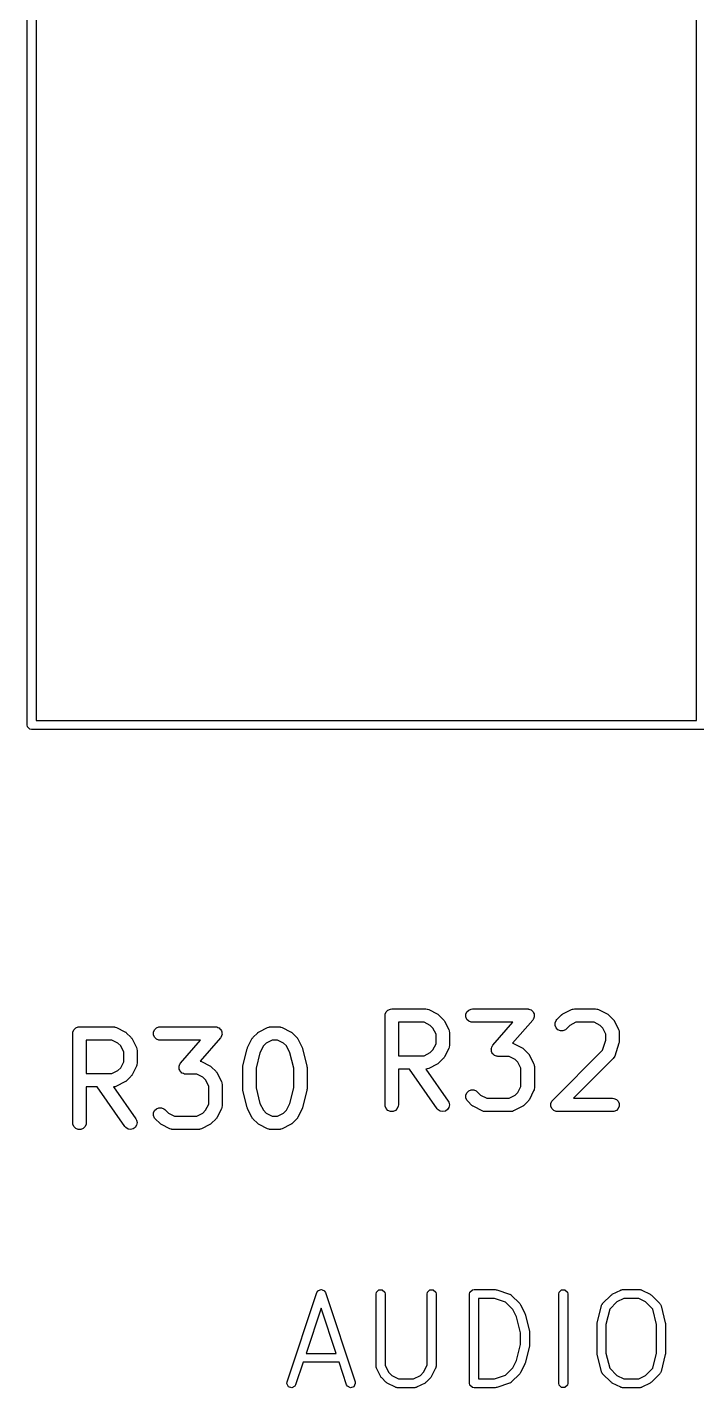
# Model space of a CAD drawing. Header units: millimetres. Extents: x 4 to 152, y 19 to 149.
# Drawn here: x 102.7 to 110.21, y 18.58 to 33.81 of the extents above; entities that cross this region are included whole.
import ezdxf

# ---------------------------------------------------------------- set-up
doc = ezdxf.new("R2010")
doc.units = ezdxf.units.MM
doc.layers.add('F.Silkscreen', color=41, linetype='CONTINUOUS', true_color=0xf2eda1)

msp = doc.modelspace()

# ---------------------------------------------------------------- linework, layer by layer
at = {"layer": 'F.Silkscreen', "linetype": 'CONTINUOUS'}
for p, q in [((102.7, 26), (102.7, 49)), ((102.8, 48.95), (102.8, 26.05)), ((110.2, 26.05), (110.2, 37.705056)), ((102.703806, 25.980866), (102.7, 26)), ((102.730866, 25.953806), (102.703806, 25.980866)), ((102.75, 25.95), (102.730866, 25.953806)), ((117.75, 25.95), (102.75, 25.95)), ((102.8, 26.05), (110.2, 26.05)), ((106.710714, 22.745181), (106.712155, 22.759813)), ((106.710714, 21.745181), (106.710714, 22.745181)), ((106.712155, 22.759813), (106.723354, 22.786849)), ((106.723354, 22.786849), (106.744046, 22.807541)), ((106.744046, 22.807541), (106.771082, 22.81874)), ((106.771082, 22.81874), (106.785714, 22.820181)), ((106.785714, 22.820181), (107.166666, 22.820181)), ((107.166666, 22.820181), (107.181298, 22.81874)), ((107.181298, 22.81874), (107.183787, 22.817709)), ((107.183787, 22.817709), (107.186475, 22.817518)), ((107.186475, 22.817518), (107.200207, 22.812263)), ((107.200207, 22.812263), (107.295445, 22.764644)), ((107.295445, 22.764644), (107.301744, 22.76068)), ((107.301744, 22.76068), (107.303572, 22.759922)), ((107.303572, 22.759922), (107.305628, 22.758234)), ((107.305628, 22.758234), (107.307888, 22.756812)), ((107.307888, 22.756812), (107.309187, 22.755314)), ((107.309187, 22.755314), (107.314937, 22.750595)), ((107.314937, 22.750595), (107.362556, 22.702976)), ((107.362556, 22.702976), (107.367274, 22.697227)), ((107.616917, 22.759813), (107.628116, 22.786849)), ((107.616917, 22.730549), (107.616917, 22.759813)), ((107.628116, 22.703513), (107.616917, 22.730549)), ((107.628116, 22.786849), (107.648808, 22.807541)), ((107.648808, 22.682821), (107.628116, 22.703513)), ((107.648808, 22.807541), (107.675844, 22.81874)), ((107.675844, 22.81874), (107.690476, 22.820181)), ((107.690476, 22.820181), (108.309523, 22.820181)), ((108.309523, 22.820181), (108.317261, 22.819419)), ((108.317261, 22.819419), (108.319229, 22.81955)), ((108.319229, 22.81955), (108.320584, 22.819092)), ((108.320584, 22.819092), (108.324155, 22.81874)), ((108.324155, 22.81874), (108.335412, 22.814077)), ((108.335412, 22.814077), (108.34695, 22.810175)), ((108.34695, 22.810175), (108.348854, 22.80851)), ((108.348854, 22.80851), (108.351191, 22.807541)), ((108.351191, 22.807541), (108.359801, 22.798931)), ((108.359801, 22.798931), (108.368974, 22.790905)), ((108.370487, 22.702118), (108.365966, 22.695793)), ((108.368974, 22.790905), (108.370096, 22.788636)), ((108.370096, 22.788636), (108.371883, 22.786849)), ((108.371883, 22.703513), (108.370487, 22.702118)), ((108.371883, 22.786849), (108.376543, 22.775599)), ((108.372431, 22.704837), (108.371883, 22.703513)), ((108.374517, 22.707754), (108.372431, 22.704837)), ((108.378418, 22.719292), (108.374517, 22.707754)), ((108.376543, 22.775599), (108.381946, 22.764673)), ((108.383082, 22.730549), (108.378418, 22.719292)), ((108.381946, 22.764673), (108.382114, 22.76215)), ((108.382114, 22.76215), (108.383082, 22.759813)), ((108.383082, 22.759813), (108.383082, 22.747629)), ((108.383082, 22.747629), (108.383892, 22.735475)), ((108.383892, 22.735475), (108.383082, 22.73308)), ((108.383082, 22.73308), (108.383082, 22.730549)), ((108.628116, 22.691611), (108.637443, 22.702976)), ((108.637443, 22.702976), (108.685062, 22.750595)), ((108.685062, 22.750595), (108.690811, 22.755314)), ((108.690811, 22.755314), (108.692111, 22.756812)), ((108.692111, 22.756812), (108.69437, 22.758234)), ((108.69437, 22.758234), (108.696427, 22.759922)), ((108.696427, 22.759922), (108.698254, 22.76068)), ((108.698254, 22.76068), (108.704554, 22.764644)), ((108.704554, 22.764644), (108.799792, 22.812263)), ((108.799792, 22.812263), (108.813523, 22.817518)), ((108.813523, 22.817518), (108.816212, 22.81771)), ((108.816212, 22.81771), (108.818701, 22.81874)), ((108.818701, 22.81874), (108.833333, 22.820181)), ((108.833333, 22.820181), (109.071428, 22.820181)), ((109.071428, 22.820181), (109.08606, 22.81874)), ((109.08606, 22.81874), (109.088549, 22.817709)), ((109.088549, 22.817709), (109.091237, 22.817518)), ((109.091237, 22.817518), (109.104969, 22.812263)), ((109.104969, 22.812263), (109.200207, 22.764644)), ((109.200207, 22.764644), (109.206506, 22.76068)), ((109.206506, 22.76068), (109.208334, 22.759922)), ((109.208334, 22.759922), (109.21039, 22.758234)), ((109.21039, 22.758234), (109.21265, 22.756812)), ((109.21265, 22.756812), (109.213949, 22.755314)), ((109.213949, 22.755314), (109.219699, 22.750595)), ((109.219699, 22.750595), (109.267318, 22.702976)), ((109.267318, 22.702976), (109.272036, 22.697227)), ((103.210714, 22.545181), (103.212155, 22.559813)), ((103.212155, 22.559813), (103.223354, 22.586849)), ((103.223354, 22.586849), (103.244046, 22.607541)), ((103.244046, 22.607541), (103.271082, 22.61874)), ((103.271082, 22.61874), (103.285714, 22.620181)), ((103.285714, 22.620181), (103.666666, 22.620181)), ((103.666666, 22.620181), (103.681298, 22.61874)), ((103.681298, 22.61874), (103.683787, 22.617709)), ((103.683787, 22.617709), (103.686475, 22.617518)), ((103.686475, 22.617518), (103.700207, 22.612263)), ((103.700207, 22.612263), (103.795445, 22.564644)), ((103.795445, 22.564644), (103.801744, 22.56068)), ((103.801744, 22.56068), (103.803572, 22.559922)), ((103.803572, 22.559922), (103.805628, 22.558234)), ((103.805628, 22.558234), (103.807888, 22.556812)), ((103.807888, 22.556812), (103.809187, 22.555314)), ((103.809187, 22.555314), (103.814937, 22.550595)), ((103.814937, 22.550595), (103.862556, 22.502976)), ((104.116917, 22.559813), (104.128116, 22.586849)), ((104.116917, 22.530549), (104.116917, 22.559813)), ((104.128116, 22.586849), (104.148808, 22.607541)), ((104.148808, 22.607541), (104.175844, 22.61874)), ((104.175844, 22.61874), (104.190476, 22.620181)), ((104.190476, 22.620181), (104.809523, 22.620181)), ((104.809523, 22.620181), (104.817261, 22.619419)), ((104.817261, 22.619419), (104.819229, 22.61955)), ((104.819229, 22.61955), (104.820584, 22.619092)), ((104.820584, 22.619092), (104.824155, 22.61874)), ((104.824155, 22.61874), (104.835412, 22.614077)), ((104.835412, 22.614077), (104.84695, 22.610175)), ((104.84695, 22.610175), (104.848854, 22.60851)), ((104.848854, 22.60851), (104.851191, 22.607541)), ((104.851191, 22.607541), (104.859801, 22.598931)), ((104.859801, 22.598931), (104.868974, 22.590905)), ((104.868974, 22.590905), (104.870096, 22.588636)), ((104.870096, 22.588636), (104.871883, 22.586849)), ((104.871883, 22.586849), (104.876543, 22.575599)), ((104.876543, 22.575599), (104.881946, 22.564673)), ((104.881946, 22.564673), (104.882114, 22.56215)), ((104.882114, 22.56215), (104.883082, 22.559813)), ((104.883082, 22.559813), (104.883082, 22.547629)), ((105.232681, 22.502976), (105.2803, 22.550595)), ((105.2803, 22.550595), (105.286049, 22.555314)), ((105.286049, 22.555314), (105.287349, 22.556812)), ((105.287349, 22.556812), (105.289608, 22.558234)), ((105.289608, 22.558234), (105.291665, 22.559922)), ((105.291665, 22.559922), (105.293492, 22.56068)), ((105.293492, 22.56068), (105.299792, 22.564644)), ((105.299792, 22.564644), (105.39503, 22.612263)), ((105.39503, 22.612263), (105.408761, 22.617518)), ((105.408761, 22.617518), (105.41145, 22.61771)), ((105.41145, 22.61771), (105.413939, 22.61874)), ((105.413939, 22.61874), (105.428571, 22.620181)), ((105.428571, 22.620181), (105.523809, 22.620181)), ((105.523809, 22.620181), (105.538441, 22.61874)), ((105.538441, 22.61874), (105.54093, 22.617709)), ((105.54093, 22.617709), (105.543618, 22.617518)), ((105.543618, 22.617518), (105.55735, 22.612263)), ((105.55735, 22.612263), (105.652588, 22.564644)), ((105.652588, 22.564644), (105.658887, 22.56068)), ((105.658887, 22.56068), (105.660715, 22.559922)), ((105.660715, 22.559922), (105.662771, 22.558234)), ((105.662771, 22.558234), (105.665031, 22.556812)), ((105.665031, 22.556812), (105.66633, 22.555314)), ((105.66633, 22.555314), (105.67208, 22.550595)), ((105.67208, 22.550595), (105.719699, 22.502976)), ((107.148961, 22.670181), (106.860714, 22.670181)), ((106.860714, 22.670181), (106.860714, 22.296372)), ((107.217477, 22.635923), (107.148961, 22.670181)), ((107.247884, 22.605516), (107.217477, 22.635923)), ((107.282142, 22.537), (107.247884, 22.605516)), ((107.367274, 22.697227), (107.368773, 22.695927)), ((107.368773, 22.695927), (107.370194, 22.693668)), ((107.370194, 22.693668), (107.371883, 22.691611)), ((107.371883, 22.691611), (107.37264, 22.689784)), ((107.37264, 22.689784), (107.376605, 22.683484)), ((107.376605, 22.683484), (107.424224, 22.588246)), ((107.424224, 22.588246), (107.429479, 22.574515)), ((107.429479, 22.574515), (107.42967, 22.571826)), ((107.42967, 22.571826), (107.430701, 22.569337)), ((107.430701, 22.569337), (107.432142, 22.554705)), ((107.432142, 22.554705), (107.432142, 22.411848)), ((107.675844, 22.671622), (107.648808, 22.682821)), ((107.690476, 22.670181), (107.675844, 22.671622)), ((108.144241, 22.670181), (107.690476, 22.670181)), ((107.919747, 22.413617), (108.144241, 22.670181)), ((108.365966, 22.695793), (108.13907, 22.436484)), ((108.616917, 22.664574), (108.628116, 22.691611)), ((108.616917, 22.635312), (108.616917, 22.664574)), ((108.628116, 22.608275), (108.616917, 22.635312)), ((108.648808, 22.587583), (108.628116, 22.608275)), ((108.675845, 22.576384), (108.648808, 22.587583)), ((108.705107, 22.576384), (108.675845, 22.576384)), ((108.732144, 22.587583), (108.705107, 22.576384)), ((108.743509, 22.59691), (108.732144, 22.587583)), ((108.782522, 22.635923), (108.743509, 22.59691)), ((108.851038, 22.670181), (108.782522, 22.635923)), ((109.053723, 22.670181), (108.851038, 22.670181)), ((109.122239, 22.635923), (109.053723, 22.670181)), ((109.152646, 22.605516), (109.122239, 22.635923)), ((109.186904, 22.537), (109.152646, 22.605516)), ((109.272036, 22.697227), (109.273535, 22.695927)), ((109.273535, 22.695927), (109.274956, 22.693668)), ((109.274956, 22.693668), (109.276645, 22.691611)), ((109.276645, 22.691611), (109.277402, 22.689784)), ((109.277402, 22.689784), (109.281367, 22.683484)), ((109.281367, 22.683484), (109.328986, 22.588246)), ((109.328986, 22.588246), (109.334241, 22.574515)), ((109.334241, 22.574515), (109.334432, 22.571826)), ((109.334432, 22.571826), (109.335463, 22.569337)), ((109.335463, 22.569337), (109.336904, 22.554705)), ((109.336904, 22.554705), (109.336904, 22.459467)), ((103.210714, 21.545181), (103.210714, 22.545181)), ((103.648961, 22.470181), (103.360714, 22.470181)), ((103.360714, 22.470181), (103.360714, 22.096372)), ((103.717477, 22.435923), (103.648961, 22.470181)), ((103.747884, 22.405516), (103.717477, 22.435923)), ((103.782142, 22.337), (103.747884, 22.405516)), ((103.862556, 22.502976), (103.867274, 22.497227)), ((103.867274, 22.497227), (103.868773, 22.495927)), ((103.868773, 22.495927), (103.870194, 22.493668)), ((103.870194, 22.493668), (103.871883, 22.491611)), ((103.871883, 22.491611), (103.87264, 22.489784)), ((103.87264, 22.489784), (103.876605, 22.483484)), ((103.876605, 22.483484), (103.924224, 22.388246)), ((104.128116, 22.503513), (104.116917, 22.530549)), ((104.148808, 22.482821), (104.128116, 22.503513)), ((104.175844, 22.471622), (104.148808, 22.482821)), ((104.190476, 22.470181), (104.175844, 22.471622)), ((104.644241, 22.470181), (104.190476, 22.470181)), ((104.419747, 22.213617), (104.644241, 22.470181)), ((104.865966, 22.495793), (104.63907, 22.236484)), ((104.870487, 22.502118), (104.865966, 22.495793)), ((104.871883, 22.503513), (104.870487, 22.502118)), ((104.872431, 22.504837), (104.871883, 22.503513)), ((104.874517, 22.507754), (104.872431, 22.504837)), ((104.878418, 22.519292), (104.874517, 22.507754)), ((104.883082, 22.530549), (104.878418, 22.519292)), ((104.883082, 22.547629), (104.883892, 22.535475)), ((104.883892, 22.535475), (104.883082, 22.53308)), ((104.883082, 22.53308), (104.883082, 22.530549)), ((105.171013, 22.388246), (105.218632, 22.483484)), ((105.218632, 22.483484), (105.222596, 22.489784)), ((105.222596, 22.489784), (105.223354, 22.491611)), ((105.223354, 22.491611), (105.225042, 22.493668)), ((105.225042, 22.493668), (105.226464, 22.495927)), ((105.226464, 22.495927), (105.227962, 22.497227)), ((105.227962, 22.497227), (105.232681, 22.502976)), ((105.347353, 22.405516), (105.308859, 22.328529)), ((105.37776, 22.435923), (105.347353, 22.405516)), ((105.446276, 22.470181), (105.37776, 22.435923)), ((105.506104, 22.470181), (105.446276, 22.470181)), ((105.57462, 22.435923), (105.506104, 22.470181)), ((105.605027, 22.405516), (105.57462, 22.435923)), ((105.64352, 22.328529), (105.605027, 22.405516)), ((105.719699, 22.502976), (105.724417, 22.497227)), ((105.724417, 22.497227), (105.725916, 22.495927)), ((105.725916, 22.495927), (105.727337, 22.493668)), ((105.727337, 22.493668), (105.729026, 22.491611)), ((105.729026, 22.491611), (105.729783, 22.489784)), ((105.729783, 22.489784), (105.733748, 22.483484)), ((105.733748, 22.483484), (105.781367, 22.388246)), ((107.247884, 22.361037), (107.282142, 22.429553)), ((107.282142, 22.429553), (107.282142, 22.537)), ((107.432142, 22.411848), (107.430701, 22.397216)), ((107.907294, 22.390119), (107.911196, 22.401656)), ((107.911196, 22.401656), (107.913281, 22.404574)), ((107.913281, 22.404574), (107.91383, 22.405897)), ((107.91383, 22.405897), (107.915225, 22.407293)), ((107.915225, 22.407293), (107.919747, 22.413617)), ((108.13907, 22.436484), (108.152588, 22.431311)), ((108.152588, 22.431311), (108.247826, 22.383692)), ((109.148732, 22.357124), (109.186904, 22.471637)), ((109.186904, 22.471637), (109.186904, 22.537)), ((109.333055, 22.435749), (109.285436, 22.292893)), ((109.334704, 22.443005), (109.333055, 22.435749)), ((109.335463, 22.444835), (109.334704, 22.443005)), ((109.335724, 22.447489), (109.335463, 22.444835)), ((109.336315, 22.450086), (109.335724, 22.447489)), ((109.336904, 22.459467), (109.336174, 22.452061)), ((109.336174, 22.452061), (109.336315, 22.450086)), ((103.782142, 22.229553), (103.782142, 22.337)), ((103.924224, 22.388246), (103.929479, 22.374515)), ((103.929479, 22.374515), (103.92967, 22.371826)), ((103.92967, 22.371826), (103.930701, 22.369337)), ((103.930701, 22.369337), (103.932142, 22.354705)), ((103.932142, 22.354705), (103.932142, 22.211848)), ((105.117715, 22.182419), (105.165334, 22.372895)), ((105.165334, 22.372895), (105.165719, 22.373975)), ((105.165719, 22.373975), (105.165758, 22.374514)), ((105.165758, 22.374514), (105.168085, 22.380596)), ((105.168085, 22.380596), (105.170281, 22.386741)), ((105.170281, 22.386741), (105.170603, 22.387177)), ((105.170603, 22.387177), (105.171013, 22.388246)), ((105.308859, 22.328529), (105.265476, 22.154995)), ((105.686904, 22.154995), (105.64352, 22.328529)), ((105.781367, 22.388246), (105.781776, 22.387177)), ((105.781776, 22.387177), (105.782099, 22.386741)), ((105.782099, 22.386741), (105.784291, 22.380605)), ((105.784291, 22.380605), (105.786622, 22.374515)), ((105.786622, 22.374515), (105.78666, 22.373975)), ((105.78666, 22.373975), (105.787046, 22.372895)), ((105.787046, 22.372895), (105.834665, 22.182419)), ((106.860714, 22.296372), (107.148961, 22.296372)), ((107.148961, 22.296372), (107.217477, 22.33063)), ((107.217477, 22.33063), (107.247884, 22.361037)), ((107.362556, 22.263577), (107.314937, 22.215958)), ((107.367274, 22.269327), (107.362556, 22.263577)), ((107.368773, 22.270626), (107.367274, 22.269327)), ((107.370194, 22.272886), (107.368773, 22.270626)), ((107.371883, 22.274942), (107.370194, 22.272886)), ((107.37264, 22.27677), (107.371883, 22.274942)), ((107.376605, 22.283069), (107.37264, 22.27677)), ((107.424224, 22.378307), (107.376605, 22.283069)), ((107.429479, 22.392038), (107.424224, 22.378307)), ((107.42967, 22.394728), (107.429479, 22.392038)), ((107.430701, 22.397216), (107.42967, 22.394728)), ((107.901821, 22.373935), (107.902631, 22.376331)), ((107.902631, 22.361782), (107.901821, 22.373935)), ((107.902631, 22.378861), (107.907294, 22.390119)), ((107.902631, 22.376331), (107.902631, 22.378861)), ((107.902631, 22.349597), (107.902631, 22.361782)), ((107.903598, 22.347261), (107.902631, 22.349597)), ((107.903767, 22.344737), (107.903598, 22.347261)), ((107.909169, 22.333812), (107.903767, 22.344737)), ((107.91383, 22.322561), (107.909169, 22.333812)), ((107.915616, 22.320775), (107.91383, 22.322561)), ((107.916739, 22.318505), (107.915616, 22.320775)), ((107.925911, 22.31048), (107.916739, 22.318505)), ((107.934522, 22.301869), (107.925911, 22.31048)), ((107.936858, 22.300901), (107.934522, 22.301869)), ((107.938763, 22.299235), (107.936858, 22.300901)), ((107.9503, 22.295334), (107.938763, 22.299235)), ((107.961558, 22.29067), (107.9503, 22.295334)), ((107.965128, 22.290319), (107.961558, 22.29067)), ((107.966484, 22.28986), (107.965128, 22.290319)), ((107.968451, 22.289992), (107.966484, 22.28986)), ((107.97619, 22.289229), (107.968451, 22.289992)), ((108.101342, 22.289229), (107.97619, 22.289229)), ((108.169858, 22.254971), (108.101342, 22.289229)), ((108.200265, 22.224564), (108.169858, 22.254971)), ((108.247826, 22.383692), (108.254125, 22.379728)), ((108.254125, 22.379728), (108.255953, 22.37897)), ((108.255953, 22.37897), (108.258009, 22.377282)), ((108.258009, 22.377282), (108.260269, 22.37586)), ((108.260269, 22.37586), (108.261568, 22.374362)), ((108.261568, 22.374362), (108.267318, 22.369643)), ((108.267318, 22.369643), (108.314937, 22.322024)), ((108.314937, 22.322024), (108.319655, 22.316275)), ((108.319655, 22.316275), (108.321154, 22.314975)), ((108.321154, 22.314975), (108.322575, 22.312716)), ((108.322575, 22.312716), (108.324264, 22.310659)), ((108.324264, 22.310659), (108.325021, 22.308832)), ((108.325021, 22.308832), (108.328986, 22.302532)), ((108.328986, 22.302532), (108.376605, 22.207294)), ((108.589824, 21.798214), (109.148732, 22.357124)), ((109.267318, 22.263577), (108.823923, 21.820181)), ((109.276646, 22.274942), (109.267318, 22.263577)), ((109.277677, 22.277433), (109.276646, 22.274942)), ((109.279442, 22.279467), (109.277677, 22.277433)), ((109.285436, 22.292893), (109.279442, 22.279467)), ((103.360714, 22.096372), (103.648961, 22.096372)), ((103.648961, 22.096372), (103.717477, 22.13063)), ((103.717477, 22.13063), (103.747884, 22.161037)), ((103.747884, 22.161037), (103.782142, 22.229553)), ((103.924224, 22.178307), (103.876605, 22.083069)), ((103.929479, 22.192038), (103.924224, 22.178307)), ((103.92967, 22.194728), (103.929479, 22.192038)), ((103.930701, 22.197216), (103.92967, 22.194728)), ((103.932142, 22.211848), (103.930701, 22.197216)), ((104.401821, 22.173935), (104.402631, 22.176331)), ((104.402631, 22.161782), (104.401821, 22.173935)), ((104.402631, 22.178861), (104.407294, 22.190119)), ((104.402631, 22.176331), (104.402631, 22.178861)), ((104.402631, 22.149597), (104.402631, 22.161782)), ((104.403598, 22.147261), (104.402631, 22.149597)), ((104.403767, 22.144737), (104.403598, 22.147261)), ((104.409169, 22.133812), (104.403767, 22.144737)), ((104.407294, 22.190119), (104.411196, 22.201656)), ((104.41383, 22.122561), (104.409169, 22.133812)), ((104.411196, 22.201656), (104.413281, 22.204574)), ((104.413281, 22.204574), (104.41383, 22.205897)), ((104.41383, 22.205897), (104.415225, 22.207293)), ((104.415616, 22.120775), (104.41383, 22.122561)), ((104.415225, 22.207293), (104.419747, 22.213617)), ((104.416739, 22.118505), (104.415616, 22.120775)), ((104.425911, 22.11048), (104.416739, 22.118505)), ((104.434522, 22.101869), (104.425911, 22.11048)), ((104.436858, 22.100901), (104.434522, 22.101869)), ((104.438763, 22.099235), (104.436858, 22.100901)), ((104.4503, 22.095334), (104.438763, 22.099235)), ((104.461558, 22.09067), (104.4503, 22.095334)), ((104.63907, 22.236484), (104.652588, 22.231311)), ((104.652588, 22.231311), (104.747826, 22.183692)), ((104.747826, 22.183692), (104.754125, 22.179728)), ((104.754125, 22.179728), (104.755953, 22.17897)), ((104.755953, 22.17897), (104.758009, 22.177282)), ((104.758009, 22.177282), (104.760269, 22.17586)), ((104.760269, 22.17586), (104.761568, 22.174362)), ((104.761568, 22.174362), (104.767318, 22.169643)), ((104.767318, 22.169643), (104.814937, 22.122024)), ((104.814937, 22.122024), (104.819655, 22.116275)), ((104.819655, 22.116275), (104.821154, 22.114975)), ((104.821154, 22.114975), (104.822575, 22.112716)), ((104.822575, 22.112716), (104.824264, 22.110659)), ((104.824264, 22.110659), (104.825021, 22.108832)), ((104.825021, 22.108832), (104.828986, 22.102532)), ((104.828986, 22.102532), (104.876605, 22.007294)), ((105.115476, 22.164229), (105.115727, 22.166783)), ((105.115476, 21.926134), (105.115476, 22.164229)), ((105.115565, 22.167875), (105.116374, 22.173349)), ((105.115727, 22.166783), (105.115565, 22.167875)), ((105.116374, 22.173349), (105.116917, 22.178861)), ((105.116917, 22.178861), (105.117339, 22.179883)), ((105.117339, 22.179883), (105.117715, 22.182419)), ((105.265476, 22.154995), (105.265476, 21.935368)), ((105.686904, 21.935368), (105.686904, 22.154995)), ((105.834665, 22.182419), (105.83504, 22.179883)), ((105.83504, 22.179883), (105.835463, 22.178861)), ((105.835463, 22.178861), (105.836005, 22.173349)), ((105.836005, 22.173349), (105.836815, 22.167875)), ((105.836815, 22.167875), (105.836652, 22.166783)), ((105.836652, 22.166783), (105.836904, 22.164229)), ((105.836904, 22.164229), (105.836904, 21.926134)), ((106.98476, 22.146372), (106.860714, 22.146372)), ((106.860714, 22.146372), (106.860714, 21.745181)), ((107.2957, 21.702171), (106.98476, 22.146372)), ((107.181298, 22.147813), (107.167781, 22.146482)), ((107.167781, 22.146482), (107.418585, 21.78819)), ((107.183787, 22.148845), (107.181298, 22.147813)), ((107.186475, 22.149035), (107.183787, 22.148845)), ((107.200207, 22.15429), (107.186475, 22.149035)), ((107.295445, 22.201909), (107.200207, 22.15429)), ((107.301744, 22.205874), (107.295445, 22.201909)), ((107.303572, 22.206631), (107.301744, 22.205874)), ((107.305628, 22.20832), (107.303572, 22.206631)), ((107.307888, 22.209741), (107.305628, 22.20832)), ((107.309187, 22.21124), (107.307888, 22.209741)), ((107.314937, 22.215958), (107.309187, 22.21124)), ((108.234523, 22.156048), (108.200265, 22.224564)), ((108.234523, 21.953363), (108.234523, 22.156048)), ((108.376605, 22.207294), (108.38186, 22.193563)), ((108.38186, 22.193563), (108.382051, 22.190874)), ((108.382051, 22.190874), (108.383082, 22.188385)), ((108.383082, 22.188385), (108.384523, 22.173753)), ((108.384523, 22.173753), (108.384523, 21.935658)), ((103.48476, 21.946372), (103.360714, 21.946372)), ((103.360714, 21.946372), (103.360714, 21.545181)), ((103.7957, 21.502171), (103.48476, 21.946372)), ((103.681298, 21.947813), (103.667781, 21.946482)), ((103.667781, 21.946482), (103.918585, 21.58819)), ((103.683787, 21.948845), (103.681298, 21.947813)), ((103.686475, 21.949035), (103.683787, 21.948845)), ((103.700207, 21.95429), (103.686475, 21.949035)), ((103.795445, 22.001909), (103.700207, 21.95429)), ((103.801744, 22.005874), (103.795445, 22.001909)), ((103.803572, 22.006631), (103.801744, 22.005874)), ((103.805628, 22.00832), (103.803572, 22.006631)), ((103.807888, 22.009741), (103.805628, 22.00832)), ((103.809187, 22.01124), (103.807888, 22.009741)), ((103.814937, 22.015958), (103.809187, 22.01124)), ((103.862556, 22.063577), (103.814937, 22.015958)), ((103.867274, 22.069327), (103.862556, 22.063577)), ((103.868773, 22.070626), (103.867274, 22.069327)), ((103.870194, 22.072886), (103.868773, 22.070626)), ((103.871883, 22.074942), (103.870194, 22.072886)), ((103.87264, 22.07677), (103.871883, 22.074942)), ((103.876605, 22.083069), (103.87264, 22.07677)), ((104.465128, 22.090319), (104.461558, 22.09067)), ((104.466484, 22.08986), (104.465128, 22.090319)), ((104.468451, 22.089992), (104.466484, 22.08986)), ((104.47619, 22.089229), (104.468451, 22.089992)), ((104.601342, 22.089229), (104.47619, 22.089229)), ((104.669858, 22.054971), (104.601342, 22.089229)), ((104.700265, 22.024564), (104.669858, 22.054971)), ((104.734523, 21.956048), (104.700265, 22.024564)), ((104.734523, 21.753363), (104.734523, 21.956048)), ((104.876605, 22.007294), (104.88186, 21.993563)), ((104.88186, 21.993563), (104.882051, 21.990874)), ((104.882051, 21.990874), (104.883082, 21.988385)), ((104.883082, 21.988385), (104.884523, 21.973753)), ((104.884523, 21.973753), (104.884523, 21.735658)), ((108.200264, 21.884847), (108.234523, 21.953363)), ((105.115727, 21.923581), (105.115476, 21.926134)), ((105.115565, 21.922488), (105.115727, 21.923581)), ((105.116374, 21.917015), (105.115565, 21.922488)), ((105.116917, 21.911502), (105.116374, 21.917015)), ((105.117339, 21.910481), (105.116917, 21.911502)), ((105.117715, 21.907944), (105.117339, 21.910481)), ((105.165334, 21.717468), (105.117715, 21.907944)), ((105.265476, 21.935368), (105.308859, 21.761834)), ((105.64352, 21.761834), (105.686904, 21.935368)), ((105.834665, 21.907944), (105.787046, 21.717468)), ((105.83504, 21.910481), (105.834665, 21.907944)), ((105.835463, 21.911502), (105.83504, 21.910481)), ((105.836005, 21.917015), (105.835463, 21.911502)), ((105.836815, 21.922488), (105.836005, 21.917015)), ((105.836904, 21.926134), (105.836652, 21.923581)), ((105.836652, 21.923581), (105.836815, 21.922488)), ((107.418585, 21.78819), (107.425795, 21.775377)), ((107.616917, 21.855052), (107.628116, 21.882088)), ((107.616917, 21.825789), (107.616917, 21.855052)), ((107.628115, 21.798753), (107.616917, 21.825789)), ((107.637442, 21.787388), (107.628115, 21.798753)), ((107.628116, 21.882088), (107.648809, 21.902781)), ((107.648809, 21.902781), (107.675845, 21.913979)), ((107.675845, 21.913979), (107.705108, 21.913979)), ((107.705108, 21.913979), (107.732144, 21.90278)), ((107.732144, 21.90278), (107.74351, 21.893452)), ((107.74351, 21.893452), (107.782522, 21.854439)), ((107.782522, 21.854439), (107.851038, 21.820181)), ((107.851038, 21.820181), (108.101342, 21.820181)), ((108.101342, 21.820181), (108.169857, 21.854439)), ((108.169857, 21.854439), (108.200264, 21.884847)), ((108.319655, 21.793137), (108.314937, 21.787387)), ((108.321154, 21.794436), (108.319655, 21.793137)), ((108.322575, 21.796695), (108.321154, 21.794436)), ((108.324265, 21.798753), (108.322575, 21.796695)), ((108.325022, 21.800583), (108.324265, 21.798753)), ((108.328986, 21.806879), (108.325022, 21.800583)), ((108.376605, 21.902117), (108.328986, 21.806879)), ((108.38186, 21.915848), (108.376605, 21.902117)), ((108.382051, 21.918538), (108.38186, 21.915848)), ((108.383082, 21.921026), (108.382051, 21.918538)), ((108.384523, 21.935658), (108.383082, 21.921026)), ((108.580497, 21.786849), (108.589824, 21.798214)), ((108.823923, 21.820181), (109.261904, 21.820181)), ((109.261904, 21.820181), (109.276536, 21.81874)), ((109.276536, 21.81874), (109.303572, 21.807541)), ((109.303572, 21.807541), (109.324264, 21.786849)), ((104.116917, 21.655052), (104.128116, 21.682088)), ((104.116917, 21.625789), (104.116917, 21.655052)), ((104.128116, 21.682088), (104.148809, 21.702781)), ((104.148809, 21.702781), (104.175845, 21.713979)), ((104.175845, 21.713979), (104.205108, 21.713979)), ((104.205108, 21.713979), (104.232144, 21.70278)), ((104.232144, 21.70278), (104.24351, 21.693452)), ((104.24351, 21.693452), (104.282522, 21.654439)), ((104.282522, 21.654439), (104.351038, 21.620181)), ((104.601342, 21.620181), (104.669857, 21.654439)), ((104.669857, 21.654439), (104.700264, 21.684847)), ((104.700264, 21.684847), (104.734523, 21.753363)), ((104.876605, 21.702117), (104.828986, 21.606879)), ((104.88186, 21.715848), (104.876605, 21.702117)), ((104.882051, 21.718538), (104.88186, 21.715848)), ((104.883082, 21.721026), (104.882051, 21.718538)), ((104.884523, 21.735658), (104.883082, 21.721026)), ((105.165719, 21.716389), (105.165334, 21.717468)), ((105.165758, 21.715849), (105.165719, 21.716389)), ((105.168085, 21.709768), (105.165758, 21.715849)), ((105.170281, 21.703622), (105.168085, 21.709768)), ((105.170603, 21.703187), (105.170281, 21.703622)), ((105.171013, 21.702117), (105.170603, 21.703187)), ((105.218632, 21.606879), (105.171013, 21.702117)), ((105.308859, 21.761834), (105.347353, 21.684847)), ((105.347353, 21.684847), (105.37776, 21.654439)), ((105.37776, 21.654439), (105.446276, 21.620181)), ((105.506104, 21.620181), (105.574619, 21.654439)), ((105.574619, 21.654439), (105.605026, 21.684847)), ((105.605026, 21.684847), (105.64352, 21.761834)), ((105.781367, 21.702117), (105.733748, 21.606879)), ((105.781776, 21.703187), (105.781367, 21.702117)), ((105.782099, 21.703622), (105.781776, 21.703187)), ((105.784291, 21.709759), (105.782099, 21.703622)), ((105.786622, 21.715848), (105.784291, 21.709759)), ((105.78666, 21.716389), (105.786622, 21.715848)), ((105.787046, 21.717468), (105.78666, 21.716389)), ((106.712155, 21.730549), (106.710714, 21.745181)), ((106.723354, 21.703513), (106.712155, 21.730549)), ((106.744046, 21.682821), (106.723354, 21.703513)), ((106.771082, 21.671622), (106.744046, 21.682821)), ((106.800346, 21.671622), (106.771082, 21.671622)), ((106.827382, 21.682821), (106.800346, 21.671622)), ((106.848074, 21.703513), (106.827382, 21.682821)), ((106.859273, 21.730549), (106.848074, 21.703513)), ((106.860714, 21.745181), (106.859273, 21.730549)), ((107.305271, 21.691011), (107.2957, 21.702171)), ((107.32995, 21.675284), (107.305271, 21.691011)), ((107.358767, 21.670198), (107.32995, 21.675284)), ((107.387338, 21.676528), (107.358767, 21.670198)), ((107.411312, 21.69331), (107.387338, 21.676528)), ((107.427039, 21.717988), (107.411312, 21.69331)), ((107.425795, 21.775377), (107.432124, 21.746806)), ((107.432124, 21.746806), (107.427039, 21.717988)), ((107.685061, 21.739768), (107.637442, 21.787388)), ((107.69081, 21.73505), (107.685061, 21.739768)), ((107.692111, 21.73355), (107.69081, 21.73505)), ((107.69437, 21.732128), (107.692111, 21.73355)), ((107.696427, 21.73044), (107.69437, 21.732128)), ((107.698254, 21.729683), (107.696427, 21.73044)), ((107.704554, 21.725718), (107.698254, 21.729683)), ((107.799792, 21.678099), (107.704554, 21.725718)), ((107.813523, 21.672844), (107.799792, 21.678099)), ((107.816212, 21.672653), (107.813523, 21.672844)), ((107.818701, 21.671622), (107.816212, 21.672653)), ((107.833333, 21.670181), (107.818701, 21.671622)), ((108.119047, 21.670181), (107.833333, 21.670181)), ((108.133679, 21.671622), (108.119047, 21.670181)), ((108.136168, 21.672654), (108.133679, 21.671622)), ((108.138856, 21.672844), (108.136168, 21.672654)), ((108.152588, 21.678099), (108.138856, 21.672844)), ((108.247826, 21.725718), (108.152588, 21.678099)), ((108.254125, 21.729683), (108.247826, 21.725718)), ((108.255953, 21.73044), (108.254125, 21.729683)), ((108.258009, 21.732128), (108.255953, 21.73044)), ((108.260269, 21.73355), (108.258009, 21.732128)), ((108.261569, 21.73505), (108.260269, 21.73355)), ((108.267319, 21.739768), (108.261569, 21.73505)), ((108.314937, 21.787387), (108.267319, 21.739768)), ((108.569298, 21.759813), (108.580497, 21.786849)), ((108.569298, 21.730549), (108.569298, 21.759813)), ((108.580497, 21.703513), (108.569298, 21.730549)), ((108.601189, 21.682821), (108.580497, 21.703513)), ((108.628225, 21.671622), (108.601189, 21.682821)), ((108.642857, 21.670181), (108.628225, 21.671622)), ((109.261904, 21.670181), (108.642857, 21.670181)), ((109.276536, 21.671622), (109.261904, 21.670181)), ((109.303572, 21.682821), (109.276536, 21.671622)), ((109.324264, 21.703513), (109.303572, 21.682821)), ((109.324264, 21.786849), (109.335463, 21.759813)), ((109.335463, 21.730549), (109.324264, 21.703513)), ((109.335463, 21.759813), (109.335463, 21.730549)), ((103.212155, 21.530549), (103.210714, 21.545181)), ((103.223354, 21.503513), (103.212155, 21.530549)), ((103.244046, 21.482821), (103.223354, 21.503513)), ((103.348074, 21.503513), (103.327382, 21.482821)), ((103.359273, 21.530549), (103.348074, 21.503513)), ((103.360714, 21.545181), (103.359273, 21.530549)), ((103.805271, 21.491011), (103.7957, 21.502171)), ((103.82995, 21.475284), (103.805271, 21.491011)), ((103.911312, 21.49331), (103.887338, 21.476528)), ((103.927039, 21.517988), (103.911312, 21.49331)), ((103.918585, 21.58819), (103.925795, 21.575377)), ((103.925795, 21.575377), (103.932124, 21.546806)), ((103.932124, 21.546806), (103.927039, 21.517988)), ((104.128115, 21.598753), (104.116917, 21.625789)), ((104.137442, 21.587388), (104.128115, 21.598753)), ((104.185061, 21.539768), (104.137442, 21.587388)), ((104.19081, 21.53505), (104.185061, 21.539768)), ((104.192111, 21.53355), (104.19081, 21.53505)), ((104.19437, 21.532128), (104.192111, 21.53355)), ((104.196427, 21.53044), (104.19437, 21.532128)), ((104.198254, 21.529683), (104.196427, 21.53044)), ((104.204554, 21.525718), (104.198254, 21.529683)), ((104.299792, 21.478099), (104.204554, 21.525718)), ((104.351038, 21.620181), (104.601342, 21.620181)), ((104.747826, 21.525718), (104.652588, 21.478099)), ((104.754125, 21.529683), (104.747826, 21.525718)), ((104.755953, 21.53044), (104.754125, 21.529683)), ((104.758009, 21.532128), (104.755953, 21.53044)), ((104.760269, 21.53355), (104.758009, 21.532128)), ((104.761569, 21.53505), (104.760269, 21.53355)), ((104.767319, 21.539768), (104.761569, 21.53505)), ((104.814937, 21.587387), (104.767319, 21.539768)), ((104.819655, 21.593137), (104.814937, 21.587387)), ((104.821154, 21.594436), (104.819655, 21.593137)), ((104.822575, 21.596695), (104.821154, 21.594436)), ((104.824265, 21.598753), (104.822575, 21.596695)), ((104.825022, 21.600583), (104.824265, 21.598753)), ((104.828986, 21.606879), (104.825022, 21.600583)), ((105.222595, 21.600583), (105.218632, 21.606879)), ((105.223353, 21.598753), (105.222595, 21.600583)), ((105.225042, 21.596695), (105.223353, 21.598753)), ((105.226464, 21.594436), (105.225042, 21.596695)), ((105.227962, 21.593137), (105.226464, 21.594436)), ((105.23268, 21.587388), (105.227962, 21.593137)), ((105.280299, 21.539768), (105.23268, 21.587388)), ((105.286048, 21.53505), (105.280299, 21.539768)), ((105.287349, 21.53355), (105.286048, 21.53505)), ((105.289608, 21.532128), (105.287349, 21.53355)), ((105.291665, 21.53044), (105.289608, 21.532128)), ((105.293492, 21.529683), (105.291665, 21.53044)), ((105.299792, 21.525718), (105.293492, 21.529683)), ((105.39503, 21.478099), (105.299792, 21.525718)), ((105.446276, 21.620181), (105.506104, 21.620181)), ((105.652588, 21.525718), (105.55735, 21.478099)), ((105.658887, 21.529683), (105.652588, 21.525718)), ((105.660715, 21.53044), (105.658887, 21.529683)), ((105.662771, 21.532128), (105.660715, 21.53044)), ((105.665031, 21.53355), (105.662771, 21.532128)), ((105.666331, 21.53505), (105.665031, 21.53355)), ((105.672081, 21.539768), (105.666331, 21.53505)), ((105.719699, 21.587387), (105.672081, 21.539768)), ((105.724417, 21.593137), (105.719699, 21.587387)), ((105.725916, 21.594436), (105.724417, 21.593137)), ((105.727337, 21.596695), (105.725916, 21.594436)), ((105.729027, 21.598753), (105.727337, 21.596695)), ((105.729784, 21.600583), (105.729027, 21.598753)), ((105.733748, 21.606879), (105.729784, 21.600583)), ((103.271082, 21.471622), (103.244046, 21.482821)), ((103.300346, 21.471622), (103.271082, 21.471622)), ((103.327382, 21.482821), (103.300346, 21.471622)), ((103.858767, 21.470198), (103.82995, 21.475284)), ((103.887338, 21.476528), (103.858767, 21.470198)), ((104.313523, 21.472844), (104.299792, 21.478099)), ((104.316212, 21.472653), (104.313523, 21.472844)), ((104.318701, 21.471622), (104.316212, 21.472653)), ((104.333333, 21.470181), (104.318701, 21.471622)), ((104.619047, 21.470181), (104.333333, 21.470181)), ((104.633679, 21.471622), (104.619047, 21.470181)), ((104.636168, 21.472654), (104.633679, 21.471622)), ((104.638856, 21.472844), (104.636168, 21.472654)), ((104.652588, 21.478099), (104.638856, 21.472844)), ((105.408761, 21.472844), (105.39503, 21.478099)), ((105.41145, 21.472653), (105.408761, 21.472844)), ((105.413939, 21.471622), (105.41145, 21.472653)), ((105.428571, 21.470181), (105.413939, 21.471622)), ((105.523809, 21.470181), (105.428571, 21.470181)), ((105.538441, 21.471622), (105.523809, 21.470181)), ((105.54093, 21.472654), (105.538441, 21.471622)), ((105.543618, 21.472844), (105.54093, 21.472654)), ((105.55735, 21.478099), (105.543618, 21.472844)), ((105.946926, 19.643392), (105.956587, 19.66034)), ((105.956587, 19.66034), (105.959928, 19.662011)), ((105.959928, 19.662011), (105.9616, 19.665354)), ((105.9616, 19.665354), (105.976642, 19.670368)), ((105.976642, 19.670368), (105.990816, 19.677455)), ((105.990816, 19.677455), (105.994359, 19.676274)), ((105.994359, 19.676274), (105.997904, 19.677455)), ((105.997904, 19.677455), (106.012083, 19.670366)), ((106.012083, 19.670366), (106.02712, 19.665353)), ((106.02712, 19.665353), (106.02879, 19.662013)), ((106.02879, 19.662013), (106.032133, 19.660341)), ((106.032133, 19.660341), (106.041794, 19.643392)), ((106.614833, 19.646715), (106.641893, 19.673775)), ((106.641893, 19.673775), (106.680161, 19.673775)), ((106.680161, 19.673775), (106.707221, 19.646715)), ((107.186261, 19.646715), (107.213321, 19.673775)), ((107.213321, 19.673775), (107.251589, 19.673775)), ((107.251589, 19.673775), (107.278649, 19.646715)), ((107.662452, 19.646715), (107.689512, 19.673775)), ((107.689512, 19.673775), (107.708646, 19.677581)), ((107.708646, 19.677581), (107.946741, 19.677581)), ((107.946741, 19.677581), (107.954603, 19.676018)), ((107.954603, 19.676018), (107.962552, 19.675015)), ((107.962552, 19.675015), (108.105409, 19.627396)), ((108.662452, 19.646715), (108.689512, 19.673775)), ((108.689512, 19.673775), (108.72778, 19.673775)), ((108.72778, 19.673775), (108.75484, 19.646715)), ((109.257713, 19.624683), (109.352951, 19.672302)), ((109.352951, 19.672302), (109.355366, 19.672964)), ((109.355366, 19.672964), (109.356178, 19.673775)), ((109.356178, 19.673775), (109.364039, 19.675339)), ((109.364039, 19.675339), (109.371767, 19.677455)), ((109.371767, 19.677455), (109.372855, 19.677093)), ((109.372855, 19.677093), (109.375312, 19.677581)), ((109.375312, 19.677581), (109.565788, 19.677581)), ((109.565788, 19.677581), (109.568244, 19.677093)), ((109.568244, 19.677093), (109.569333, 19.677455)), ((109.569333, 19.677455), (109.57706, 19.675339)), ((109.57706, 19.675339), (109.584922, 19.673775)), ((109.584922, 19.673775), (109.585733, 19.672964)), ((109.585733, 19.672964), (109.588149, 19.672302)), ((109.588149, 19.672302), (109.683386, 19.624684)), ((105.613593, 18.643392), (105.946926, 19.643392)), ((106.041794, 19.643392), (106.375127, 18.643393)), ((106.611027, 19.627581), (106.614833, 19.646715)), ((106.611027, 18.818058), (106.611027, 19.627581)), ((106.707221, 19.646715), (106.711027, 19.627581)), ((106.711027, 19.627581), (106.711027, 18.829861)), ((107.182455, 19.627581), (107.186261, 19.646715)), ((107.182455, 18.829862), (107.182455, 19.627581)), ((107.278649, 19.646715), (107.282455, 19.627581)), ((107.282455, 19.627581), (107.282455, 18.818058)), ((107.658646, 19.627581), (107.662452, 19.646715)), ((107.658646, 18.627581), (107.658646, 19.627581)), ((107.938628, 19.577581), (107.758646, 19.577581)), ((107.758646, 19.577581), (107.758646, 18.677581)), ((108.062589, 19.536261), (107.938628, 19.577581)), ((108.143742, 19.455108), (108.062589, 19.536261)), ((108.105409, 19.627396), (108.107584, 19.626156)), ((108.107584, 19.626156), (108.108732, 19.626156)), ((108.108732, 19.626156), (108.115396, 19.621703)), ((108.115396, 19.621703), (108.122357, 19.617735)), ((108.122357, 19.617735), (108.12287, 19.616709)), ((108.12287, 19.616709), (108.124953, 19.615317)), ((108.124953, 19.615317), (108.220191, 19.520079)), ((108.220191, 19.520079), (108.224641, 19.51342)), ((108.224641, 19.51342), (108.229557, 19.507085)), ((108.229557, 19.507085), (108.277176, 19.411847)), ((108.658646, 19.627581), (108.662452, 19.646715)), ((108.658646, 18.627581), (108.658646, 19.627581)), ((108.75484, 19.646715), (108.758646, 19.627581)), ((108.758646, 19.627581), (108.758646, 18.627581)), ((109.138642, 19.503858), (109.142045, 19.508952)), ((109.138642, 19.501748), (109.138642, 19.503858)), ((109.142045, 19.508952), (109.144662, 19.51449)), ((109.144662, 19.51449), (109.146472, 19.515577)), ((109.146472, 19.515577), (109.149481, 19.520079)), ((109.149481, 19.520079), (109.244719, 19.615317)), ((109.30969, 19.538869), (109.229984, 19.459163)), ((109.244719, 19.615317), (109.251378, 19.619768)), ((109.251378, 19.619768), (109.257713, 19.624683)), ((109.387116, 19.577581), (109.30969, 19.538869)), ((109.553985, 19.577581), (109.387116, 19.577581)), ((109.631409, 19.538869), (109.553985, 19.577581)), ((109.711115, 19.459163), (109.631409, 19.538869)), ((109.683386, 19.624684), (109.689719, 19.619769)), ((109.689719, 19.619769), (109.696381, 19.615317)), ((109.696381, 19.615317), (109.791619, 19.520079)), ((109.791619, 19.520079), (109.794627, 19.515577)), ((109.794627, 19.515577), (109.796438, 19.51449)), ((109.796438, 19.51449), (109.799054, 19.508952)), ((109.799054, 19.508952), (109.802458, 19.503858)), ((109.802458, 19.503858), (109.802458, 19.501748)), ((105.99436, 19.469468), (105.825636, 18.963296)), ((106.163084, 18.963296), (105.99436, 19.469468)), ((108.185279, 19.372034), (108.143742, 19.455108)), ((108.230074, 19.192855), (108.185279, 19.372034)), ((108.277176, 19.411847), (108.278622, 19.406566)), ((108.278622, 19.406566), (108.280962, 19.401613)), ((108.280962, 19.401613), (108.328581, 19.211137)), ((109.08871, 19.306375), (109.136329, 19.496851)), ((109.136329, 19.496851), (109.138642, 19.501748)), ((109.229984, 19.459163), (109.187217, 19.288093)), ((109.753883, 19.288093), (109.711115, 19.459163)), ((109.802458, 19.501748), (109.804771, 19.496851)), ((109.804771, 19.496851), (109.85239, 19.306375)), ((108.328581, 19.211137), (108.328878, 19.20502)), ((108.328878, 19.20502), (108.330074, 19.19901)), ((108.330074, 19.19901), (108.330074, 19.056153)), ((109.087217, 19.294248), (109.088412, 19.300258)), ((109.087217, 18.960915), (109.087217, 19.294248)), ((109.088412, 19.300258), (109.08871, 19.306375)), ((109.187217, 19.288093), (109.187217, 18.96707)), ((109.753883, 18.96707), (109.753883, 19.288093)), ((109.85239, 19.306375), (109.852687, 19.300258)), ((109.852687, 19.300258), (109.853883, 19.294248)), ((109.853883, 19.294248), (109.853883, 18.960915)), ((108.185279, 18.88313), (108.230074, 19.062308)), ((108.230074, 19.062308), (108.230074, 19.192855)), ((108.328878, 19.050144), (108.328581, 19.044026)), ((108.330074, 19.056153), (108.328878, 19.050144)), ((105.825636, 18.963296), (106.163084, 18.963296)), ((108.328581, 19.044026), (108.280962, 18.85355)), ((109.088412, 18.954906), (109.087217, 18.960915)), ((109.08871, 18.948788), (109.088412, 18.954906)), ((109.136329, 18.758312), (109.08871, 18.948788)), ((109.187217, 18.96707), (109.229984, 18.796002)), ((109.711115, 18.796001), (109.753883, 18.96707)), ((109.85239, 18.948788), (109.804771, 18.758312)), ((109.852687, 18.954906), (109.85239, 18.948788)), ((109.853883, 18.960915), (109.852687, 18.954906)), ((105.792303, 18.863296), (105.708461, 18.61177)), ((106.196417, 18.863296), (105.792303, 18.863296)), ((106.280259, 18.61177), (106.196417, 18.863296)), ((106.611515, 18.815602), (106.611027, 18.818058)), ((106.611153, 18.814513), (106.611515, 18.815602)), ((106.613269, 18.806786), (106.611153, 18.814513)), ((106.614833, 18.798924), (106.613269, 18.806786)), ((106.615644, 18.798113), (106.614833, 18.798924)), ((106.616306, 18.795697), (106.615644, 18.798113)), ((106.663924, 18.70046), (106.616306, 18.795697)), ((106.711027, 18.829861), (106.749738, 18.752439)), ((106.749738, 18.752439), (106.785884, 18.716292)), ((107.107597, 18.716292), (107.143743, 18.752439)), ((107.143743, 18.752439), (107.182455, 18.829862)), ((107.277176, 18.795697), (107.229557, 18.700459)), ((107.277837, 18.798113), (107.277176, 18.795697)), ((107.278649, 18.798924), (107.277837, 18.798113)), ((107.280212, 18.806786), (107.278649, 18.798924)), ((107.282329, 18.814513), (107.280212, 18.806786)), ((107.282455, 18.818058), (107.281966, 18.815602)), ((107.281966, 18.815602), (107.282329, 18.814513)), ((108.062588, 18.718902), (108.143742, 18.800056)), ((108.143742, 18.800056), (108.185279, 18.88313)), ((108.224645, 18.74175), (108.220192, 18.735084)), ((108.229557, 18.748078), (108.224645, 18.74175)), ((108.277176, 18.843316), (108.229557, 18.748078)), ((108.278622, 18.848598), (108.277176, 18.843316)), ((108.280962, 18.85355), (108.278622, 18.848598)), ((109.138642, 18.753416), (109.136329, 18.758312)), ((109.138642, 18.751305), (109.138642, 18.753416)), ((109.142046, 18.74621), (109.138642, 18.751305)), ((109.144662, 18.740673), (109.142046, 18.74621)), ((109.14647, 18.739588), (109.144662, 18.740673)), ((109.229984, 18.796002), (109.309693, 18.716293)), ((109.631407, 18.716292), (109.711115, 18.796001)), ((109.796438, 18.740673), (109.794629, 18.739588)), ((109.799053, 18.74621), (109.796438, 18.740673)), ((109.802458, 18.751305), (109.799053, 18.74621)), ((109.804771, 18.758312), (109.802458, 18.753416)), ((109.802458, 18.753416), (109.802458, 18.751305)), ((105.611153, 18.624037), (105.613593, 18.643392)), ((105.628267, 18.589808), (105.611153, 18.624037)), ((105.664571, 18.577707), (105.628267, 18.589808)), ((105.6988, 18.594821), (105.664571, 18.577707)), ((105.708461, 18.61177), (105.6988, 18.594821)), ((106.28992, 18.594822), (106.280259, 18.61177)), ((106.324149, 18.577707), (106.28992, 18.594822)), ((106.360453, 18.589809), (106.324149, 18.577707)), ((106.377567, 18.624037), (106.360453, 18.589809)), ((106.375127, 18.643393), (106.377567, 18.624037)), ((106.668835, 18.694132), (106.663924, 18.70046)), ((106.67329, 18.687465), (106.668835, 18.694132)), ((106.720909, 18.639845), (106.67329, 18.687465)), ((106.727575, 18.635391), (106.720909, 18.639845)), ((106.733904, 18.630479), (106.727575, 18.635391)), ((106.829142, 18.58286), (106.733904, 18.630479)), ((106.785884, 18.716292), (106.863307, 18.677581)), ((106.863307, 18.677581), (107.030176, 18.677581)), ((107.030176, 18.677581), (107.107597, 18.716292)), ((107.159577, 18.630478), (107.06434, 18.58286)), ((107.165904, 18.635389), (107.159577, 18.630478)), ((107.172573, 18.639845), (107.165904, 18.635389)), ((107.220192, 18.687465), (107.172573, 18.639845)), ((107.224645, 18.694131), (107.220192, 18.687465)), ((107.229557, 18.700459), (107.224645, 18.694131)), ((107.662452, 18.608447), (107.658646, 18.627581)), ((107.689512, 18.581387), (107.662452, 18.608447)), ((107.758646, 18.677581), (107.938628, 18.677581)), ((107.938628, 18.677581), (108.062588, 18.718902)), ((108.105409, 18.627766), (107.962552, 18.580147)), ((108.107584, 18.629006), (108.105409, 18.627766)), ((108.108733, 18.629006), (108.107584, 18.629006)), ((108.115403, 18.633464), (108.108733, 18.629006)), ((108.122357, 18.637427), (108.115403, 18.633464)), ((108.122869, 18.638453), (108.122357, 18.637427)), ((108.124954, 18.639845), (108.122869, 18.638453)), ((108.220192, 18.735084), (108.124954, 18.639845)), ((108.662452, 18.608447), (108.658646, 18.627581)), ((108.689512, 18.581387), (108.662452, 18.608447)), ((108.75484, 18.608447), (108.72778, 18.581387)), ((108.758646, 18.627581), (108.75484, 18.608447)), ((109.14948, 18.735084), (109.14647, 18.739588)), ((109.244719, 18.639845), (109.14948, 18.735084)), ((109.251378, 18.635395), (109.244719, 18.639845)), ((109.257713, 18.630479), (109.251378, 18.635395)), ((109.352951, 18.58286), (109.257713, 18.630479)), ((109.309693, 18.716293), (109.387116, 18.677581)), ((109.387116, 18.677581), (109.553985, 18.677581)), ((109.553985, 18.677581), (109.631407, 18.716292)), ((109.683386, 18.630478), (109.588149, 18.58286)), ((109.689713, 18.635389), (109.683386, 18.630478)), ((109.696382, 18.639845), (109.689713, 18.635389)), ((109.79162, 18.735084), (109.696382, 18.639845)), ((109.794629, 18.739588), (109.79162, 18.735084)), ((106.831557, 18.582199), (106.829142, 18.58286)), ((106.832369, 18.581387), (106.831557, 18.582199)), ((106.84023, 18.579824), (106.832369, 18.581387)), ((106.847958, 18.577707), (106.84023, 18.579824)), ((106.849046, 18.57807), (106.847958, 18.577707)), ((106.851503, 18.577581), (106.849046, 18.57807)), ((107.041979, 18.577581), (106.851503, 18.577581)), ((107.044435, 18.57807), (107.041979, 18.577581)), ((107.045524, 18.577707), (107.044435, 18.57807)), ((107.053251, 18.579824), (107.045524, 18.577707)), ((107.061113, 18.581387), (107.053251, 18.579824)), ((107.061924, 18.582199), (107.061113, 18.581387)), ((107.06434, 18.58286), (107.061924, 18.582199)), ((107.708646, 18.577581), (107.689512, 18.581387)), ((107.946741, 18.577581), (107.708646, 18.577581)), ((107.954603, 18.579145), (107.946741, 18.577581)), ((107.962552, 18.580147), (107.954603, 18.579145)), ((108.72778, 18.581387), (108.689512, 18.581387)), ((109.355366, 18.582199), (109.352951, 18.58286)), ((109.356178, 18.581387), (109.355366, 18.582199)), ((109.364039, 18.579824), (109.356178, 18.581387)), ((109.371767, 18.577707), (109.364039, 18.579824)), ((109.372855, 18.57807), (109.371767, 18.577707)), ((109.375312, 18.577581), (109.372855, 18.57807)), ((109.565788, 18.577581), (109.375312, 18.577581)), ((109.568244, 18.57807), (109.565788, 18.577581)), ((109.569333, 18.577707), (109.568244, 18.57807)), ((109.57706, 18.579824), (109.569333, 18.577707)), ((109.584922, 18.581387), (109.57706, 18.579824)), ((109.585733, 18.582199), (109.584922, 18.581387)), ((109.588149, 18.58286), (109.585733, 18.582199))]:
    msp.add_line(p, q, dxfattribs=at)

doc.saveas('drawing.dxf')
